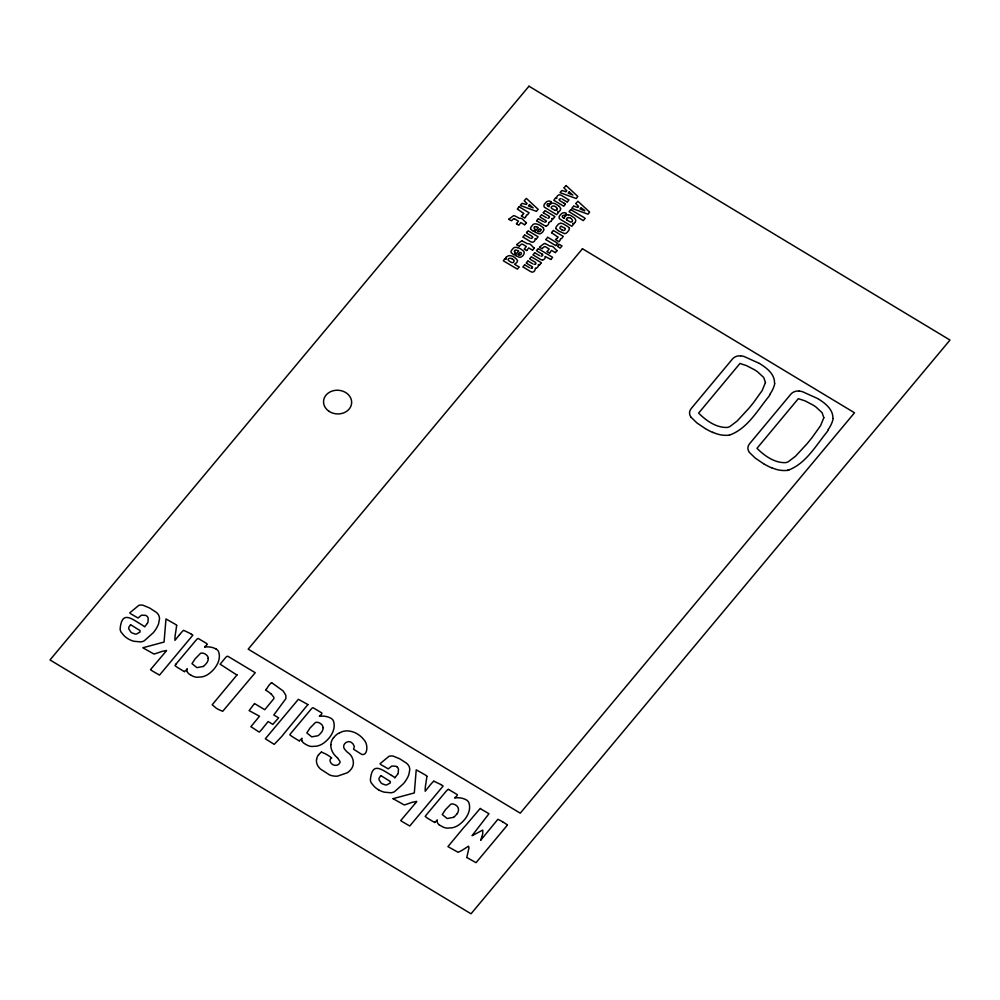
<?xml version="1.0" encoding="UTF-8"?>
<svg xmlns="http://www.w3.org/2000/svg" width="1000" height="1000" viewBox="0 0 1000 1000"><rect width="100%" height="100%" fill="white"/><g stroke="black" fill="none" stroke-linecap="round" stroke-linejoin="round"><path stroke-width="1.5" d="M176.663 625.413L175.65 632.413A68.525 57.663 3.9 0 0 174.938 637.888L174.963 640.35L179.562 634.6M426.912 776.3L425.9 783.3A68.525 57.663 3.9 0 0 425.188 788.787L425.213 791.237L429.812 785.487A38.612 32.487 3.9 0 1 433.8 781.15M543.375 212.712L543.362 212.75A8.787 7.388 3.9 0 0 544.35 213.412L548.775 216.025A1.562 1.325 3.9 0 1 549.475 216.95M565.375 204.1L565.375 204.1A9.475 7.963 3.9 0 0 563.975 203.162M832.9 418.375C833.312 409.363 824.8 402.85 817.775 398.638M551.575 232.725L551.587 232.638A3.588 3.013 3.9 0 1 552.05 231.975L552.9 230.95A4.8 4.037 3.9 0 0 553.3 230.45L562.712 236.05A9.95 8.375 3.9 0 1 563.237 236.412L563.288 236.45A7.262 6.112 3.9 0 0 562.762 237L561.663 238.538M774.513 383.212C774.912 374.038 766.413 367.713 759.4 363.438M535.212 238.688L535.688 238.612A5.162 4.35 3.9 0 0 536.337 238.95M538.413 264.662L538.888 264.587A5.162 4.35 3.9 0 0 539.538 264.938M545.25 256.488L550.837 259.475M552.062 218.525L552.537 218.438A5.162 4.35 3.9 0 0 553.175 218.787M556.688 198.325L556.213 198.4A5.162 4.35 3.9 0 0 555.562 198.062M548.825 222.55L549.338 222.125A3.9 3.287 3.9 0 0 551.325 220.9M523.612 213.363L517.475 209.125M557.8 237.013L551.65 232.775M545.875 239.6L545.988 239.325A7.188 6.05 3.9 0 1 546.388 238.8L547.575 237.413M543.688 229.95L543.525 230.487A6.513 5.475 3.9 0 1 541.575 233L540.312 233.7A3.275 2.75 3.9 0 1 539.263 233.9L534.837 232.1A12.975 10.913 3.9 0 1 535.5 231.1L537.487 228.538A8.075 6.787 3.9 0 1 538.3 227.688L537.238 227.075M526.512 214.913L526.312 215.65A7.388 6.212 3.9 0 1 525.388 217.3M560.675 238.625L560.487 239.3M481.962 836.363L482.512 834.55A22.312 18.775 3.9 0 0 482.75 833.7L482.775 830.075L474.412 834.5A29.987 25.238 3.9 0 1 473 835.263L472.038 835.688L488.975 813.713L482.413 809.9A32.45 27.312 3.9 0 1 480.25 808.388L465.412 825.812A52.2 43.925 3.9 0 0 463.562 827.788L447.938 846.625L456.863 851.6A11.125 9.363 3.9 0 1 457.938 852.325L460.95 850.95A57.112 48.062 3.9 0 0 463.038 849.688L468.038 846.513A6.837 5.75 3.9 0 1 468.6 846.2L468.988 848.088A54.075 45.5 3.9 0 1 468.587 849.525L466.788 857.5M481.85 836.737L480.65 840.3L497.863 819.325A32.925 27.7 3.9 0 1 502.587 821.8M519.038 267.075L518.962 267.2A10.788 9.075 3.9 0 1 518.488 267.825L518.138 268.238A8.762 7.375 3.9 0 1 517.325 269.1L503.338 260.812L504.275 259.438A7.837 6.6 3.9 0 1 505.112 258.525M206.9 644.587L206.788 644.775A10.312 8.675 3.9 0 1 205.512 646.075A7.812 6.575 3.9 0 0 204.613 646.888M397.65 774.2L398.025 773.538A4.35 3.663 3.9 0 0 398.212 773.138L398.475 769.188A6.138 5.162 3.9 0 0 397.413 767.275M147.413 623.288L147.775 622.65A4.35 3.663 3.9 0 0 147.963 622.25L148.225 618.3A6.138 5.162 3.9 0 0 147.162 616.388A9.588 8.062 3.9 0 0 145.688 615.35L141.5 615.188L138.038 618L132.037 614.55A15.1 12.7 3.9 0 1 130.775 613.812L129.762 612.85L138.787 605.388A8.1 6.825 3.9 0 1 142.812 605.175L149.025 607.712A36.312 30.55 3.9 0 1 150.175 608.362L156.075 612.175A11.562 9.725 3.9 0 1 158.7 615.237A13.35 11.238 3.9 0 1 159.512 618.825L158.562 623.888A40.838 34.362 3.9 0 1 153.325 632.675L144.213 640.837A10.237 8.612 3.9 0 1 140.775 641.9L133.975 641.275A21.662 18.238 3.9 0 1 128.25 638.913A21.788 18.337 3.9 0 1 123.95 635.575L121 632.013A10.9 9.175 3.9 0 1 120.138 629.05C121.688 610.262 131.387 618.575 141.237 624.475A26.9 22.637 3.9 0 1 144.65 626.825L147.3 623.462M508.35 259.113L508.3 259.2A1.275 1.062 3.9 0 0 508.312 260.212L508.537 260.45A12.412 10.438 3.9 0 0 512.087 262.65L513.2 262.562A3.575 3 3.9 0 0 513.787 261.85L514.1 261.05A1.675 1.412 3.9 0 0 513.925 260.312L513.45 259.775M523.013 237.1L523.1 236.95A15.475 13.025 3.9 0 1 523.562 236.325L524.65 234.988M536.613 220.8L536.7 220.662A15.475 13.025 3.9 0 1 537.163 220.025L538.25 218.688M522.975 266.95L523.062 266.812A15.475 13.025 3.9 0 1 523.525 266.175L524.612 264.837M533.038 254.9L533.125 254.75A15.475 13.025 3.9 0 1 533.6 254.125L534.675 252.787M568.888 199.925L568.8 200.062A15.475 13.025 3.9 0 1 568.337 200.688L567.25 202.025M266.238 689.112L265.575 690.188A15.362 12.925 3.9 0 1 266.125 690.475L267.812 691.45A29.913 25.175 3.9 0 1 271.3 694.188M555.3 198.225L554.312 199.662A7.262 6.112 3.9 0 1 553.787 200.225L553.837 200.263A9.95 8.375 3.9 0 0 554.375 200.613L563.787 206.225A4.513 3.8 3.9 0 1 564.175 205.712L564.95 204.812A2.725 2.288 3.9 0 0 565.4 204.137M536.6 238.787L537.587 237.35A7.262 6.112 3.9 0 1 538.112 236.8L538.112 236.8A9.95 8.375 3.9 0 0 537.537 236.412L528.112 230.8A4.513 3.8 3.9 0 1 527.725 231.3L526.95 232.2M553.438 218.612L554.425 217.175M539.8 264.762L540.788 263.325M551.087 259.3L552.6 257.312L538.15 248.6A4.513 3.8 3.9 0 1 537.75 249.1L537.025 249.938A2.725 2.288 3.9 0 0 536.525 250.675L536.562 250.712A8.787 7.388 3.9 0 0 537.537 251.388L541.962 254M397.537 774.388L394.875 777.738M527.475 214.887L528.587 213.35A7.262 6.112 3.9 0 1 529.113 212.8L529.113 212.8A9.95 8.375 3.9 0 0 528.525 212.413L519.113 206.8M526.8 250.487L528.725 247.9L532.513 250.162M565.138 216.325L564.525 217.113A1.925 1.625 3.9 0 0 564.163 218.363M549.612 252.963L551.538 250.375L555.337 252.638M534.012 230.787L535.05 229.475M524.75 224.65L526.312 222.963M532.625 250.012L534.188 248.312M555.438 252.488L557 250.787M511.637 220.688L511.975 220.263A8.975 7.55 3.9 0 1 512.925 219.4L513 219.325A2.237 1.875 3.9 0 1 514.45 218.713M519.513 246.038L519.837 245.625A8.975 7.55 3.9 0 1 520.788 244.762L520.875 244.675A2.237 1.875 3.9 0 1 522.325 244.062L526.362 246.525L524.225 249.088M542.325 248.525L542.663 248.1A8.975 7.55 3.9 0 1 543.612 247.237L543.688 247.162A2.237 1.875 3.9 0 1 545.138 246.55L549.175 249.013L547.038 251.562M508.85 219.2L513.5 215.7A2.55 2.15 3.9 0 1 514.375 215.738A39.275 33.05 3.9 0 1 519.212 218.3C522.65 217.875 522.737 219.913 525.438 222A11.463 9.637 3.9 0 1 526.487 222.712M516.725 244.562L521.375 241.05A2.55 2.15 3.9 0 1 522.25 241.088M526.487 204.163L527.013 203.475A9.65 8.113 3.9 0 0 526.25 202.712L525.675 202.175A10.9 9.175 3.9 0 1 524.25 200.763M506.3 257.113L506 257.55A1.7 1.425 3.9 0 0 506.075 258.75L506.163 258.863M547.438 204.137L547.175 204.55A1.25 1.05 3.9 0 0 547.188 205.275L548.125 206.163M515.475 252.925L514.45 254.237A2.338 1.975 3.9 0 1 513.888 254.825A37.237 31.337 3.9 0 1 512.438 253.775L511.15 252.537A2.763 2.325 3.9 0 1 511.4 250.637L511.887 249.887A10.888 9.162 3.9 0 1 512.112 249.613L513.425 248.137A3.462 2.913 3.9 0 1 514.5 247.5A4.75 4 3.9 0 1 517.562 247.625M541.487 214.812L540.4 216.15A15.475 13.025 3.9 0 0 539.938 216.788L539.888 216.863A8.275 6.963 3.9 0 1 540.375 217.213L546.188 220.8A1.713 1.45 3.9 0 1 545.962 221.637M527.85 260.963L526.763 262.3A15.475 13.025 3.9 0 0 526.3 262.925L526.213 263.075A8.275 6.963 3.9 0 1 526.737 263.363M516.362 223.725L518.488 221.175L514.45 218.762M175.95 664.137L196 640.225A18.837 15.85 3.9 0 0 197.062 639.113L197.4 638.787A1.3 1.087 3.9 0 1 198.363 638.562L206.838 643.612A1.275 1.075 3.9 0 1 206.962 644.5M518.987 253.637L519.975 252.463M538.562 230.2L539.55 229.025M524.5 200.425L526.35 198.4L538.1 209.275M525.312 217.375L525.062 217.662A4.562 3.85 3.9 0 1 524.675 218.088L521.287 215.888A8.05 6.775 3.9 0 0 522.463 215.075M564.237 187.6L566 185.562M576.05 203.275L577.9 201.25L589.65 212.113M556.013 245.35L557.712 243.412A20.275 17.062 3.9 0 0 555.375 241.9L548.088 237.5A21.062 17.725 3.9 0 1 547.712 237.237M589.237 212.613L589.125 212.738A8.662 7.287 3.9 0 0 588.812 213.137L588.05 214.2L571.862 208.35A8.338 7.013 3.9 0 1 573.8 206.188M550.087 204.525L551.725 203.275A2.387 2.013 3.9 0 1 553.125 203.125A9.075 7.638 3.9 0 1 555.825 204.1L557.513 205.1A9.275 7.8 3.9 0 1 558.35 205.675L559.062 206.3M565.25 216.163L566.888 214.913A2.387 2.013 3.9 0 1 568.3 214.775M415.288 803.375L400.725 820.562A18.725 15.762 3.9 0 0 403.237 822.212L409.762 826.012L443.113 786.062A11.25 9.463 3.9 0 0 440.85 784.587M237 674.938L212.213 704.75L215.975 707.975A37.825 31.825 3.9 0 0 216.838 708.525A49.65 41.788 3.9 0 0 218.212 709.35L222.7 711.312L255.238 672.7L228.438 656.625A3.713 3.125 3.9 0 0 227.7 656.25A1.812 1.525 3.9 0 0 226.788 656.562A4.25 3.575 3.9 0 0 225.55 657.613L220.125 664.188L235.438 674.087A13.55 11.4 3.9 0 0 236.725 674.788L237.037 674.887M570.65 209.762L569.538 211.062A7.188 6.05 3.9 0 0 569.062 211.675L583.25 220.637L585.188 218.425A25.263 21.263 3.9 0 0 581.413 216L571.25 209.913A26.713 22.487 3.9 0 1 570.788 209.6M535.538 263.913L534.2 264.4M537.688 209.762L537.55 209.925A8.662 7.287 3.9 0 0 537.263 210.287L536.5 211.363L520.325 205.5A8.338 7.013 3.9 0 1 522.25 203.35A7.925 6.662 3.9 0 1 522.725 203.45L524.812 204.125A10.1 8.5 3.9 0 0 526.125 204.5M577.438 196.938L577.263 197.15A8.662 7.287 3.9 0 0 577 197.463L576.25 198.538L560.062 192.675A8.338 7.013 3.9 0 1 561.987 190.525A7.925 6.662 3.9 0 1 562.475 190.625L564.55 191.3A10.1 8.5 3.9 0 0 565.875 191.675M506.362 257.038C509.725 253.463 515.675 257.325 517.5 260.538A2.075 1.737 3.9 0 1 517.438 261.2A5.4 4.537 3.9 0 1 516.75 262.562L514.538 264.212L518.812 266.863M537.737 231.1L538.525 230.238M518.162 254.55L518.95 253.688M574.85 222.587L574.275 223.1A1.85 1.562 3.9 0 1 572.913 223.4L572.762 223.375M559.05 244.575L557.987 245.775A3.675 3.088 3.9 0 0 557.562 246.35L560.112 248.137L562.038 245.938L559.237 244.338M554.637 216.938L554.9 216.588A9.95 8.375 3.9 0 0 554.375 216.238L544.963 210.625A4.688 3.95 3.9 0 1 544.562 211.125L543.787 212.025A2.725 2.288 3.9 0 0 543.337 212.7M541 263.087L541.312 262.775A9.95 8.375 3.9 0 0 540.725 262.387L531.312 256.775A4.688 3.95 3.9 0 1 530.925 257.275L530.2 258.125A2.725 2.288 3.9 0 0 529.7 258.85L529.812 258.938A8.787 7.388 3.9 0 0 530.712 259.562L535.138 262.175A1.562 1.325 3.9 0 1 535.837 263.087A1.625 1.375 3.9 0 1 535.562 263.925M435.238 822.013L435.913 821.388A10.388 8.738 3.9 0 0 437.337 819.887A5.587 4.7 3.9 0 0 437.475 822.712A6.513 5.475 3.9 0 0 438.988 824.638M556.812 209.963L556.638 210.113A1.3 1.087 3.9 0 1 555.45 210.362M571.975 221.612L571.712 221.812A1.3 1.087 3.9 0 1 570.612 222.013A19.938 16.775 3.9 0 1 567.263 220.25M545.775 221.825L544.587 222.138M532.137 267.975L530.95 268.288M433.837 781.188L440.875 784.55M130.5 624.763L128.837 627.288A5.062 4.263 3.9 0 0 128.787 628.888L130.787 632.05A11.838 9.963 3.9 0 0 132.125 632.962L135.162 634.05A4.425 3.725 3.9 0 0 136.625 633.975L140.062 632L140.013 630.575A27.25 22.938 3.9 0 0 139.475 630.225L130.7 624.775M203.25 666.462L196.887 667.638L191.988 663.662L195.2 658.775L200.575 653.3A2.763 2.325 3.9 0 1 201.225 653.125A4.425 3.725 3.9 0 1 203.475 653.288L204.775 653.8A8.562 7.212 3.9 0 1 205.637 654.3L206.75 655.225A6.1 5.138 3.9 0 1 208.113 657.75L208.188 658.4M453.512 817.35L447.137 818.525L442.25 814.55L445.462 809.675L450.838 804.188A2.763 2.325 3.9 0 1 451.475 804.013A4.425 3.725 3.9 0 1 453.725 804.175L455.025 804.688A8.562 7.212 3.9 0 1 455.887 805.188L457 806.112A6.1 5.138 3.9 0 1 458.363 808.637L458.45 809.287A9.262 7.788 3.9 0 1 456.812 814.137M339.675 732.8L341.825 731.812A12.837 10.8 3.9 0 1 348.587 730.962A18.562 15.625 3.9 0 1 357.238 733.875A24.488 20.612 3.9 0 1 364.1 740.025C367.975 743.462 368.15 755.475 362.062 754.538A36.788 30.95 3.9 0 1 360.712 753.75L353.55 749.188L354.35 746.637L353.137 744.062A8.137 6.85 3.9 0 0 352.25 743.188C348.2 738.713 340.575 744.95 344.938 749.575A22.4 18.85 3.9 0 0 346.525 751.375L347.3 752.113A15.037 12.65 3.9 0 0 347.587 752.375C353.6 756.075 355.65 764.95 350.262 770.2A17.375 14.625 3.9 0 1 347.262 772.812L337.45 776.15A15.012 12.625 3.9 0 1 333.363 775.962L332.337 775.775A18.075 15.213 3.9 0 1 329.688 775.013L320.425 769A25.05 21.075 3.9 0 1 318.113 766.287A13.425 11.287 3.9 0 1 316.575 759.1M380.75 775.662L379.087 778.175A5.062 4.263 3.9 0 0 379.038 779.775L381.037 782.938A11.838 9.963 3.9 0 0 382.375 783.85L385.425 784.938A4.425 3.725 3.9 0 0 386.875 784.862L390.325 782.887L390.262 781.462A27.25 22.938 3.9 0 0 389.725 781.112L380.95 775.675M584.625 210.75L579.987 208.85L581 207.625L584.637 210.6M393.075 798.662L414.312 792.938L416.225 769.85L423.913 774.15A13.975 11.762 3.9 0 1 426.95 776.263M561.175 226.325L564.237 227.763A3.337 2.812 3.9 0 1 565.1 228.463M731 434.55C747.887 427.7 757.688 410.188 768.688 396.662A93.6 78.763 3.9 0 0 770.075 394.475M789.375 469.75C806.263 462.9 816.062 445.375 827.062 431.863A93.6 78.763 3.9 0 0 828.45 429.675M730.825 434.6L729.45 434.888M789.2 469.8L787.712 470.1M546.025 226.012L544.6 225.588A12.825 10.8 3.9 0 1 543.85 225.188L536.925 220.975M542.45 260.1L541.038 259.675A12.825 10.8 3.9 0 1 540.275 259.275L533.35 255.062M535.625 268.275L535.175 268.7A4 3.362 3.9 0 1 532.475 272.2L530.962 271.737A12.825 10.8 3.9 0 1 530.2 271.337L523.35 267.162M506.087 258.988L505.35 258.65M740.75 355.863L741.55 355.962A18.35 15.438 3.9 0 1 744.112 356.512L759.137 363.288M799.125 391.062L799.925 391.163A18.35 15.438 3.9 0 1 802.487 391.7L817.513 398.475M448.612 789.45L457.1 794.513A1.275 1.075 3.9 0 1 457.212 795.4L456.975 795.75A10.312 8.675 3.9 0 1 455.775 796.963L455.688 797.025A7.812 6.575 3.9 0 0 454.862 797.788M541.112 256.25L542.362 255.725A1.625 1.375 3.9 0 0 542.587 254.925M557.6 211.737L557.75 211.75A1.85 1.562 3.9 0 0 559.113 211.45L559.688 210.938A4.425 3.725 3.9 0 0 560.588 208.825M560.913 198.575L559.562 199.088A1.625 1.375 3.9 0 0 559.338 199.887M530.988 238.438L532.337 237.938A1.625 1.375 3.9 0 0 532.562 237.125M547.85 218.25L549.175 217.763A1.625 1.375 3.9 0 0 549.4 216.95M184.4 671.625L178.625 668.162A55.375 46.6 3.9 0 1 176.262 666.587L174.963 665.575L175.5 664.75A10.237 8.625 3.9 0 1 175.95 664.137M299.237 740.863L296.812 739.463M712.575 432.362L713.213 432.625M771.587 467.825L770.962 467.562A59.6 50.15 3.9 0 1 765.1 464.588L764 463.975M542.225 248.663L541.838 248.487A8.238 6.925 3.9 0 1 539.462 247.1L544.188 243.538A2.55 2.15 3.9 0 1 545.062 243.575M519.412 246.175L519.025 246A8.238 6.925 3.9 0 1 516.65 244.625M562.25 199.137L566.975 201.887M539.663 255.662L535.05 252.987M532.825 263.837L528.125 261.112M543.413 221.663L538.625 218.9M529.8 237.95L524.925 235.125M546.375 217.65L541.763 214.963M529.5 267.675L524.888 264.988M563.987 203.137L560.025 200.85A1.562 1.325 3.9 0 1 559.263 199.9M573.587 223.975A1.575 1.325 3.9 0 0 573.2 223.762L573.2 223.738M517.663 250.525L518.737 251.15A8.075 6.787 3.9 0 0 517.925 251.988L515.913 254.55A12.975 10.913 3.9 0 0 515.25 255.538L519.688 257.35A3.275 2.75 3.9 0 0 520.737 257.15L521.987 256.425A6.513 5.475 3.9 0 0 523.95 253.938L524.113 253.388A3.438 2.888 3.9 0 0 523.75 251.325L523.562 251.163A19.338 16.275 3.9 0 0 521.225 249.338L520.75 248.988A12.25 10.312 3.9 0 0 517.587 247.587M190.625 633.663L183.588 630.3A38.612 32.487 3.9 0 0 179.613 634.625M545.887 239.638L555.775 245.625M271.775 682.763L283.175 690.962L285.825 695.288L285.925 698.575L273.8 715L278.625 717.825L272.825 724.425L268.163 721.525L262 729.163A38.188 32.138 3.9 0 1 259.288 732.062A7.113 5.987 3.9 0 1 258.3 731.538L251.462 727.038A12.075 10.163 3.9 0 0 250.85 726.725L259.513 716.225L249.125 710.625L253.837 704.375A7.9 6.65 3.9 0 0 254.475 703.512L264.75 709.712L273.962 698.55A5.288 4.45 3.9 0 0 273.637 697.013L271.337 694.163M568.575 199.75L561.663 195.538A12.825 10.8 3.9 0 0 560.9 195.138L559.4 194.725A3.9 3.287 3.9 0 0 557.413 195.95A3.912 3.287 3.9 0 0 556.688 198.075M523.325 237.262L530.25 241.488A12.825 10.8 3.9 0 0 531 241.875L532.5 242.3A3.9 3.287 3.9 0 0 534.487 241.075A3.912 3.287 3.9 0 0 535.212 238.938M548.288 206.262L549.025 206.713A1.925 1.625 3.9 0 1 549.312 205.588M563.45 217.913L564.2 218.363M705.625 428.775L706.712 429.4A59.6 50.15 3.9 0 0 712.575 432.375M526.737 263.363L532.55 266.95A1.713 1.45 3.9 0 1 532.325 267.775M705.288 428.587L696.963 422.962L691.15 417.362M763.612 463.75L755.337 458.162L749.525 452.562M307.825 704.5L298.387 699.3L265.338 738.763L274.225 744.375L281.725 736.488A140.113 117.9 3.9 0 0 283.675 734.025L306.8 705.875A89.062 74.938 3.9 0 1 308.025 704.613M467.088 857.663L476.05 862.675L507.238 825.312A2 1.688 3.9 0 0 507.362 824.912L507.35 824.912M190.538 674.912L192.95 676.225A11.162 9.387 3.9 0 0 196.887 677.25L201.975 676.888A18.325 15.425 3.9 0 0 207.162 674.938C214.7 670.337 221.912 660.487 218.487 651.413A7.35 6.188 3.9 0 0 216.438 649.237L216.05 648.988M524.65 224.812L520.85 222.537L518.925 225.138A1.863 1.575 3.9 0 1 518.038 224.775L516.675 223.888M321.562 751.988L321.5 751.95A24.625 20.725 3.9 0 0 318.55 754.925M393.113 798.688L404.237 804.95A40.888 34.4 3.9 0 0 406.788 804.175L409.725 803.162A44.95 37.825 3.9 0 1 412.287 802.3L416.763 801.363A15.7 13.213 3.9 0 1 415.275 803.363M555.462 206.65L555.788 206.85A4.037 3.388 3.9 0 1 556.213 207.15A4.037 3.388 3.9 0 1 557.25 208.787M570.625 218.287L570.962 218.5A4.037 3.388 3.9 0 1 571.388 218.787A4.037 3.388 3.9 0 1 572.425 220.425A1.675 1.412 3.9 0 1 572.175 221.375M502.612 821.775L507.3 824.762M391.488 775.375C381.625 769.475 371.975 761.112 370.387 779.938A10.9 9.175 3.9 0 0 371.25 782.9L374.212 786.462A21.788 18.337 3.9 0 0 378.525 789.775M296.075 739.013L293.463 737.4A55.375 46.6 3.9 0 1 291.1 735.825L289.8 734.812L290.338 733.988A10.237 8.625 3.9 0 1 290.788 733.388L310.837 709.475A18.837 15.85 3.9 0 0 311.9 708.35L312.238 708.037A1.3 1.087 3.9 0 1 313.2 707.8L321.675 712.862A1.275 1.075 3.9 0 1 321.8 713.75L321.625 714.013A10.312 8.675 3.9 0 1 320.35 715.312A7.812 6.575 3.9 0 0 319.45 716.137M563.263 217.787L562.362 216.925A1.25 1.05 3.9 0 1 562.337 216.2L562.6 215.787A1.487 1.25 3.9 0 1 564.587 215.625M547.35 251.725L548.688 252.638A1.863 1.575 3.9 0 0 549.6 253.012M524.538 249.25L525.875 250.15A1.863 1.575 3.9 0 0 526.788 250.525M540.262 228.95L540.862 229.65M520.688 252.4L521.287 253.1A1.35 1.137 3.9 0 1 521.337 253.713L521.1 254.213A2.425 2.037 3.9 0 1 520.175 255.025A1.762 1.487 3.9 0 1 518.312 254.875M337.525 757.975L339.988 761.425A4.263 3.588 3.9 0 1 339.95 762.638C338.525 766.25 333.375 766.125 331.188 763.337A8.975 7.562 3.9 0 1 330.363 761.838L330.062 760.775A3.65 3.075 3.9 0 1 330.688 758.737A4.112 3.462 3.9 0 1 331.475 758.05M573.612 217.413L573.5 217.325A9.275 7.8 3.9 0 0 572.675 216.75L571.013 215.712A9.075 7.638 3.9 0 0 568.3 214.737M566.138 185.613L577.837 196.45M574.35 218.05L574.35 218.05A4.062 3.425 3.9 0 1 575.112 218.837L575.462 219.562A2.888 2.425 3.9 0 1 575.75 220.475A4.425 3.725 3.9 0 1 574.837 222.575M559.175 206.4L559.175 206.4A4.062 3.425 3.9 0 1 559.938 207.2L560.3 207.913A2.888 2.425 3.9 0 1 560.588 208.825M543.288 227.9L543.125 227.712A19.338 16.275 3.9 0 0 540.8 225.888L540.325 225.538A12.25 10.312 3.9 0 0 537.163 224.15A4.75 4 3.9 0 0 534.062 224A3.462 2.913 3.9 0 0 533 224.7L531.688 226.163A10.888 9.162 3.9 0 0 531.462 226.45L531 227.113A2.763 2.325 3.9 0 0 530.662 229.025M569.012 227.763L568.562 227.25A4.575 3.85 3.9 0 0 568.188 226.912L568.038 226.788A7.625 6.412 3.9 0 0 567.337 226.312L563.763 224.175A6.212 5.225 3.9 0 0 562.087 223.475A3.225 2.712 3.9 0 0 560.388 223.363M556.087 228.812L557.525 230.1A46.2 38.875 3.9 0 0 559.062 231.188L564.763 233.675A3.588 3.025 3.9 0 0 566.35 233.025L567.025 232.488A7.763 6.538 3.9 0 0 567.5 231.975L568.525 230.725A5.613 4.725 3.9 0 0 569.225 229.35A2.275 1.913 3.9 0 0 569.225 227.887M530.725 229.088L532.013 230.325A37.237 31.337 3.9 0 0 533.425 231.35A2.338 1.975 3.9 0 0 533.975 230.775M323.025 727.638L322.95 726.988A6.1 5.138 3.9 0 0 321.6 724.45L320.475 723.538A8.562 7.212 3.9 0 0 319.613 723.037L318.312 722.513A4.425 3.725 3.9 0 0 316.062 722.35A2.763 2.325 3.9 0 0 315.413 722.537L310.038 728.025L306.825 732.9L311.725 736.875L318.087 735.713A22.837 19.225 3.9 0 0 321.325 732.45A9.262 7.788 3.9 0 0 323.05 727.638M740.588 355.85A9.1 7.65 3.9 0 0 732.475 358.988L691.137 408.638A9.1 7.65 3.9 0 0 690.913 417.05M774.825 383.425A39.688 33.4 3.9 0 1 769.812 394.338M729.388 435.163A25.175 21.188 3.9 0 1 713.325 432.45M798.962 391.05A9.1 7.65 3.9 0 0 790.85 394.175L749.513 443.825A9.1 7.65 3.9 0 0 749.287 452.25M833.2 418.625A39.688 33.4 3.9 0 1 828.188 429.525M787.763 470.363A25.175 21.188 3.9 0 1 771.7 467.65M511.188 220.575A8.238 6.925 3.9 0 1 508.775 219.262M523.688 213.475A5.637 4.737 3.9 0 1 522.4 215.012M517.388 208.975A3.588 3.013 3.9 0 1 517.863 208.325L518.725 207.3A4.8 4.037 3.9 0 0 519.125 206.8M526.475 204.15A1.525 1.275 3.9 0 1 526.25 204.425M512.112 258.85A6.05 5.1 3.9 0 1 513.475 259.762M512.137 258.812A3.8 3.2 3.9 0 0 510.213 258.275A1.988 1.675 3.9 0 0 508.462 258.913M514.95 250.362A2.425 2.037 3.9 0 1 517.05 250.3M514.612 250.825A2.763 2.325 3.9 0 1 514.987 250.425M514.55 251.562A1.575 1.325 3.9 0 1 514.575 250.812M515.525 252.613A2.237 1.887 3.9 0 1 514.425 251.6M522.263 241.062A39.275 33.05 3.9 0 1 527.087 243.65C530.538 243.487 530.862 244.963 533.312 247.362A11.463 9.637 3.9 0 1 534.362 248.062M532.638 237.113A1.562 1.325 3.9 0 0 531.912 236.225L527.5 233.6A8.787 7.388 3.9 0 1 526.6 232.975L526.525 232.887A2.725 2.288 3.9 0 1 526.975 232.213M537.888 231.438A1.762 1.487 3.9 0 0 539.75 231.588A2.425 2.037 3.9 0 0 540.638 230.75L540.913 230.263A1.35 1.137 3.9 0 0 540.862 229.65M543.325 227.887A3.438 2.888 3.9 0 1 543.663 229.938M534.525 226.912A2.425 2.037 3.9 0 1 536.625 226.863M534.562 226.975A2.763 2.325 3.9 0 0 534.188 227.375A1.575 1.325 3.9 0 0 534.125 228.125A2.237 1.887 3.9 0 0 535.1 229.163M552.05 218.775A3.912 3.287 3.9 0 1 551.35 220.912M548.725 222.65A4 3.362 3.9 0 1 546.112 226.05M550.95 201.688A3.762 3.175 3.9 0 0 549.263 201.05A4.387 3.688 3.9 0 0 546.138 202.2L544.475 204.125A3.762 3.162 3.9 0 0 544.075 206.537L544.237 206.925A2.037 1.713 3.9 0 0 544.938 207.537L556.625 214.65L558.125 212.887A11.625 9.787 3.9 0 0 558.462 212.413A1.575 1.325 3.9 0 0 558.025 212.113M551.175 201.825A7.462 6.275 3.9 0 1 549.362 203.9M547.425 204.137A1.487 1.25 3.9 0 1 549.412 203.988M555.275 206.55A3.275 2.75 3.9 0 0 553.138 205.975A2.35 1.975 3.9 0 0 551.562 206.912A1.388 1.163 3.9 0 0 551.225 207.925A3.413 2.862 3.9 0 0 552.075 208.625A19.938 16.775 3.9 0 0 555.413 210.413M557.288 208.775A1.675 1.412 3.9 0 1 557.013 209.725M566 191.6A1.525 1.275 3.9 0 0 566.213 191.325L566.75 190.65A9.65 8.113 3.9 0 0 566 189.887L565.413 189.35A10.9 9.175 3.9 0 1 564 187.938M538.413 264.925A3.912 3.287 3.9 0 1 537.712 267.062A3.9 3.287 3.9 0 1 535.712 268.3M545.237 256.737A3.912 3.287 3.9 0 1 542.625 260.05M541.938 254.025A1.562 1.325 3.9 0 1 542.663 254.913M545.087 243.538A39.275 33.05 3.9 0 1 549.9 246.137C553.288 245.825 553.575 247.662 556.125 249.838A11.463 9.637 3.9 0 1 557.175 250.55M560.475 239.3A7.388 6.212 3.9 0 1 559.575 240.95L559.188 241.375A4.562 3.85 3.9 0 1 558.85 241.737L555.462 239.537A8.05 6.775 3.9 0 0 556.638 238.725M557.875 237.125A5.637 4.737 3.9 0 1 556.575 238.675M561.775 229.775A11.087 9.338 3.9 0 1 561.125 229.35L559.9 228.275L560.087 227.175A3.35 2.812 3.9 0 1 560.325 226.875A2.062 1.725 3.9 0 1 561.175 226.325M561.788 229.762A6.075 5.112 3.9 0 0 562.625 230.212A1.562 1.312 3.9 0 0 564.763 230A2.537 2.138 3.9 0 0 565.212 228.562M560.4 223.363A3.887 3.262 3.9 0 0 558.337 224.262L556.413 226.5A5.513 4.638 3.9 0 0 556.013 227.438A2.325 1.95 3.9 0 0 555.988 228.625M566.112 213.337A3.762 3.175 3.9 0 0 564.425 212.688A4.387 3.688 3.9 0 0 561.312 213.85L559.637 215.763A3.762 3.162 3.9 0 0 559.25 218.175L559.412 218.575A2.037 1.713 3.9 0 0 560.1 219.188L571.8 226.287L573.3 224.537A11.625 9.787 3.9 0 0 573.638 224.05M566.35 213.463A7.462 6.275 3.9 0 1 564.525 215.538M568.3 217.613A3.275 2.75 3.9 0 1 570.45 218.188M568.288 217.575A2.35 1.975 3.9 0 0 566.725 218.55A1.388 1.163 3.9 0 0 566.388 219.562A3.413 2.862 3.9 0 0 567.25 220.263M573.787 206.15A7.925 6.662 3.9 0 1 574.275 206.287L576.35 206.975A10.1 8.5 3.9 0 0 577.675 207.35M577.8 207.262A1.525 1.275 3.9 0 0 578.013 207L578.55 206.325A9.65 8.113 3.9 0 0 577.8 205.562L577.212 205.025A10.9 9.175 3.9 0 1 575.8 203.612M176.7 625.375A13.975 11.762 3.9 0 0 173.625 623.312L165.975 618.962L164.062 642.05L142.825 647.775L153.988 654.062A40.888 34.4 3.9 0 0 156.537 653.288L159.475 652.275A44.95 37.825 3.9 0 1 162.037 651.413L166.513 650.475A15.7 13.213 3.9 0 1 165.012 652.463L150.475 669.675A18.725 15.762 3.9 0 0 152.988 671.325L159.5 675.125L192.85 635.175A11.25 9.463 3.9 0 0 190.6 633.7M203.3 666.513A22.837 19.225 3.9 0 0 206.488 663.213A9.262 7.788 3.9 0 0 208.212 658.4M204.662 647.062A15.537 13.075 3.9 0 1 216.062 648.975M190.55 674.9A19.488 16.4 3.9 0 1 188.75 673.737A6.513 5.475 3.9 0 1 187.312 671.787M187.225 671.812A5.587 4.7 3.9 0 1 187.113 669M187.087 669A10.388 8.738 3.9 0 1 185.65 670.487L185.062 671.038A8.475 7.138 3.9 0 0 184.462 671.637M266.537 689.212A27.45 23.1 3.9 0 1 271.525 682.562M319.5 716.3A15.537 13.075 3.9 0 1 330.9 718.225L331.275 718.475A7.35 6.188 3.9 0 1 333.325 720.65C336.75 729.737 329.538 739.575 322 744.188A18.325 15.425 3.9 0 1 316.812 746.137L311.725 746.488A11.162 9.387 3.9 0 1 307.787 745.462L305.375 744.15A19.488 16.4 3.9 0 1 303.587 742.975A6.513 5.475 3.9 0 1 302.15 741.038M302.062 741.062A5.587 4.7 3.9 0 1 301.95 738.25A10.388 8.738 3.9 0 1 300.487 739.737L299.9 740.288A8.475 7.138 3.9 0 0 299.3 740.875M316.663 759.1A12.412 10.45 3.9 0 1 318.488 754.887M321.475 752.163A32.138 27.037 3.9 0 1 331.65 757.9M337.575 757.925A20.675 17.4 3.9 0 1 330.763 744.75M330.875 744.75A16.225 13.662 3.9 0 1 333.488 737.675M333.6 737.738A18.162 15.288 3.9 0 1 339.625 732.725M378.5 789.8A21.662 18.238 3.9 0 0 384.225 792.15L391.025 792.788A10.237 8.612 3.9 0 0 394.475 791.725L403.575 783.562A40.838 34.362 3.9 0 0 408.825 774.775L409.775 769.712A13.35 11.238 3.9 0 0 408.963 766.125A11.562 9.725 3.9 0 0 406.325 763.062L400.425 759.25A36.312 30.55 3.9 0 0 399.275 758.6L393.062 756.075A8.1 6.825 3.9 0 0 389.038 756.275L380.012 763.737L381.037 764.7A15.1 12.7 3.9 0 0 382.287 765.438L388.288 768.888L391.763 766.075L395.95 766.225A9.588 8.062 3.9 0 1 397.425 767.262M391.463 775.4A26.9 22.637 3.9 0 1 394.9 777.712M456.75 814.1A22.837 19.225 3.9 0 1 453.55 817.4M454.913 797.95A15.537 13.075 3.9 0 1 466.312 799.862L466.688 800.125A7.35 6.188 3.9 0 1 468.738 802.3C472.175 811.388 464.95 821.225 457.413 825.837A18.325 15.425 3.9 0 1 452.225 827.788L447.137 828.138A11.162 9.387 3.9 0 1 443.212 827.113L440.788 825.8A19.488 16.4 3.9 0 1 439 824.625M435.238 822.013A8.475 7.138 3.9 0 0 434.712 822.525L428.875 819.05A55.375 46.6 3.9 0 1 426.512 817.475L425.213 816.462L425.75 815.638A10.237 8.625 3.9 0 1 426.2 815.025L446.25 791.125A18.837 15.85 3.9 0 0 447.312 790L447.65 789.688A1.3 1.087 3.9 0 1 448.612 789.45M765.45 382.525L762.163 390.538L753.675 402.413A348.775 293.5 3.9 0 1 748.475 408.775L737.062 421.1L729.912 426.538A7.85 6.6 3.9 0 1 727.075 427.438C716.1 427.812 706.087 420.562 698.612 413.125L739.95 363.475L746.55 365.637L754.237 369.637A44.662 37.587 3.9 0 1 757.4 371.662L763.713 377.488L765.45 382.525M823.825 417.725L820.537 425.725L812.05 437.612A348.775 293.5 3.9 0 1 806.85 443.975L795.438 456.287L788.288 461.737A7.85 6.6 3.9 0 1 785.45 462.638C774.475 463.013 764.463 455.763 756.988 448.325L798.325 398.675L804.925 400.825L812.613 404.837A44.662 37.587 3.9 0 1 815.775 406.863L822.087 412.675L823.825 417.725M528.975 86.2L50 659.938L471.025 913.8L950 340.062L528.975 86.2M529.45 204.775L528.438 206L533.125 207.875L529.45 204.775M569.2 191.95L568.175 193.175L572.863 195.05L569.2 191.95M582.463 248.75L248.2 649.15L520.25 813.175L854.513 412.788L582.463 248.75M329.062 411.337A14.075 11.85 3.9 0 0 351.55 403.875A14.075 11.85 3.9 0 0 332.175 391.037A14.075 11.85 3.9 0 0 329.062 411.337"/></g></svg>
